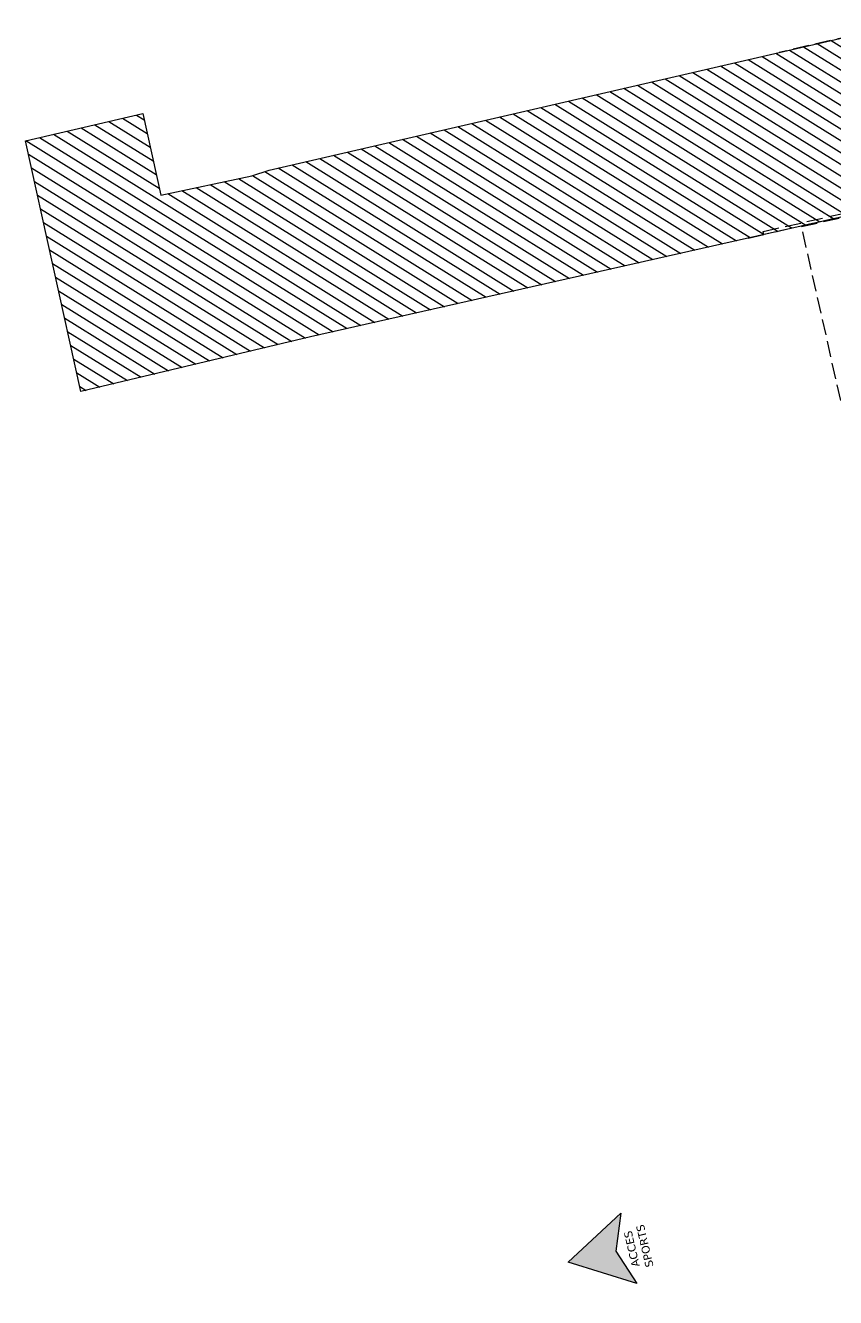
# Model space of a CAD drawing. Header units: metres. Extents: x 595957 to 596489, y 139635 to 139908.
# Drawn here: x 595957 to 596007.6, y 139644.9 to 139724.4 of the extents above; entities that cross this region are included whole.
import ezdxf

# ---------------------------------------------------------------- set-up
doc = ezdxf.new("R2010")
doc.units = ezdxf.units.M
doc.header["$MEASUREMENT"] = 0
doc.linetypes.add('02', pattern=[0.28, 0.2, -0.08])
for name, color, linetype in [('06-SYMB-DIVERS-0.20', 20, 'Continuous'), ('06-TXT-DIVERS-2-02.20', 5, 'Continuous'), ('08-VU-0.20', 32, 'Continuous'), ('BAT_HACHURES', 252, 'Continuous')]:
    doc.layers.add(name, color=color, linetype=linetype)
doc.styles.add('locaux 200', font='verdana.ttf', dxfattribs={"height": 0.35})

# ---------------------------------------------------------------- blocks, each defined once
blk = doc.blocks.new('A$C69772187')
at = {"layer": '06-SYMB-DIVERS-0.20', "true_color": 0xff0000}
h = blk.add_hatch(color=1, dxfattribs=at)
h.dxf.hatch_style = 1
h.paths.add_polyline_path([(-3.887, 2.267), (0, 0), (-3.907, -2.233), (-3.053, 0.014)])
at = {"layer": '06-SYMB-DIVERS-0.20', "color": 1, "true_color": 0xff0000}
blk.add_lwpolyline([(-3.887, 2.267), (0, 0), (-3.907, -2.233), (-3.053, 0.014), (-3.887, 2.267)], dxfattribs=at)

msp = doc.modelspace()

# ---------------------------------------------------------------- hatches: boundary and pattern name
at = {"layer": 'BAT_HACHURES'}
h = msp.add_hatch(dxfattribs=at)
h.set_pattern_fill('ANSI31', color=256, scale=5, style=0)
h.set_pattern_definition([(148.12127, (596100.81484, 139671.198), (-0.330077, -0.53073), [])])
h.paths.add_polyline_path([(596013.908, 139713.699), (596010.359, 139712.952), (595974.825, 139704.931), (595960.491, 139701.513), (595957.023, 139717.186), (595964.346, 139718.875), (595965.473, 139713.783), (595971.163, 139714.999), (595972.24, 139715.35), (596011.394, 139724.383)])

# ---------------------------------------------------------------- linework, layer by layer
at = {"layer": '08-VU-0.20', "linetype": '02', "ltscale": 5}
msp.add_line((596008.912, 139712.626), (596003.138, 139711.322), dxfattribs=at)
for points in [[(596013.448, 139713.602), (596013.908, 139713.699), (596011.393, 139724.385), (596004.082, 139722.696)], [(596003.138, 139711.322), (596003.094, 139711.517), (596008.868, 139712.821), (596008.912, 139712.626)], [(596012.854, 139679.101), (596005.494, 139711.824), (596008.909, 139712.592)], [(596002.162, 139711.102), (596003.138, 139711.322)]]:
    msp.add_lwpolyline(points, dxfattribs=at)
at = {"layer": 'Defpoints', "elevation": 61.684}
msp.add_lwpolyline([(596013.908, 139713.699), (596013.908, 139713.699), (596010.359, 139712.952), (595974.825, 139704.931), (595960.491, 139701.513), (595957.023, 139717.186), (595964.346, 139718.875), (595965.473, 139713.783), (595971.163, 139714.999), (595972.24, 139715.35), (596011.394, 139724.383)], close=True, dxfattribs=at)

# ---------------------------------------------------------------- block references
at = {"layer": '06-TXT-DIVERS-2-02.20', "rotation": 193.1212703839729}
msp.add_blockref('A$C69772187', (595990.91, 139647.138), dxfattribs=at)

# ---------------------------------------------------------------- texts
at = {"layer": '06-TXT-DIVERS-2-02.20', "insert": (595995.298, 139648.063), "char_height": 0.5, "width": 10.2052, "attachment_point": 5, "rotation": 103.12127, "style": 'locaux 200'}
msp.add_mtext('ACCES\\PSPORTS', dxfattribs=at)

doc.saveas('drawing.dxf')
